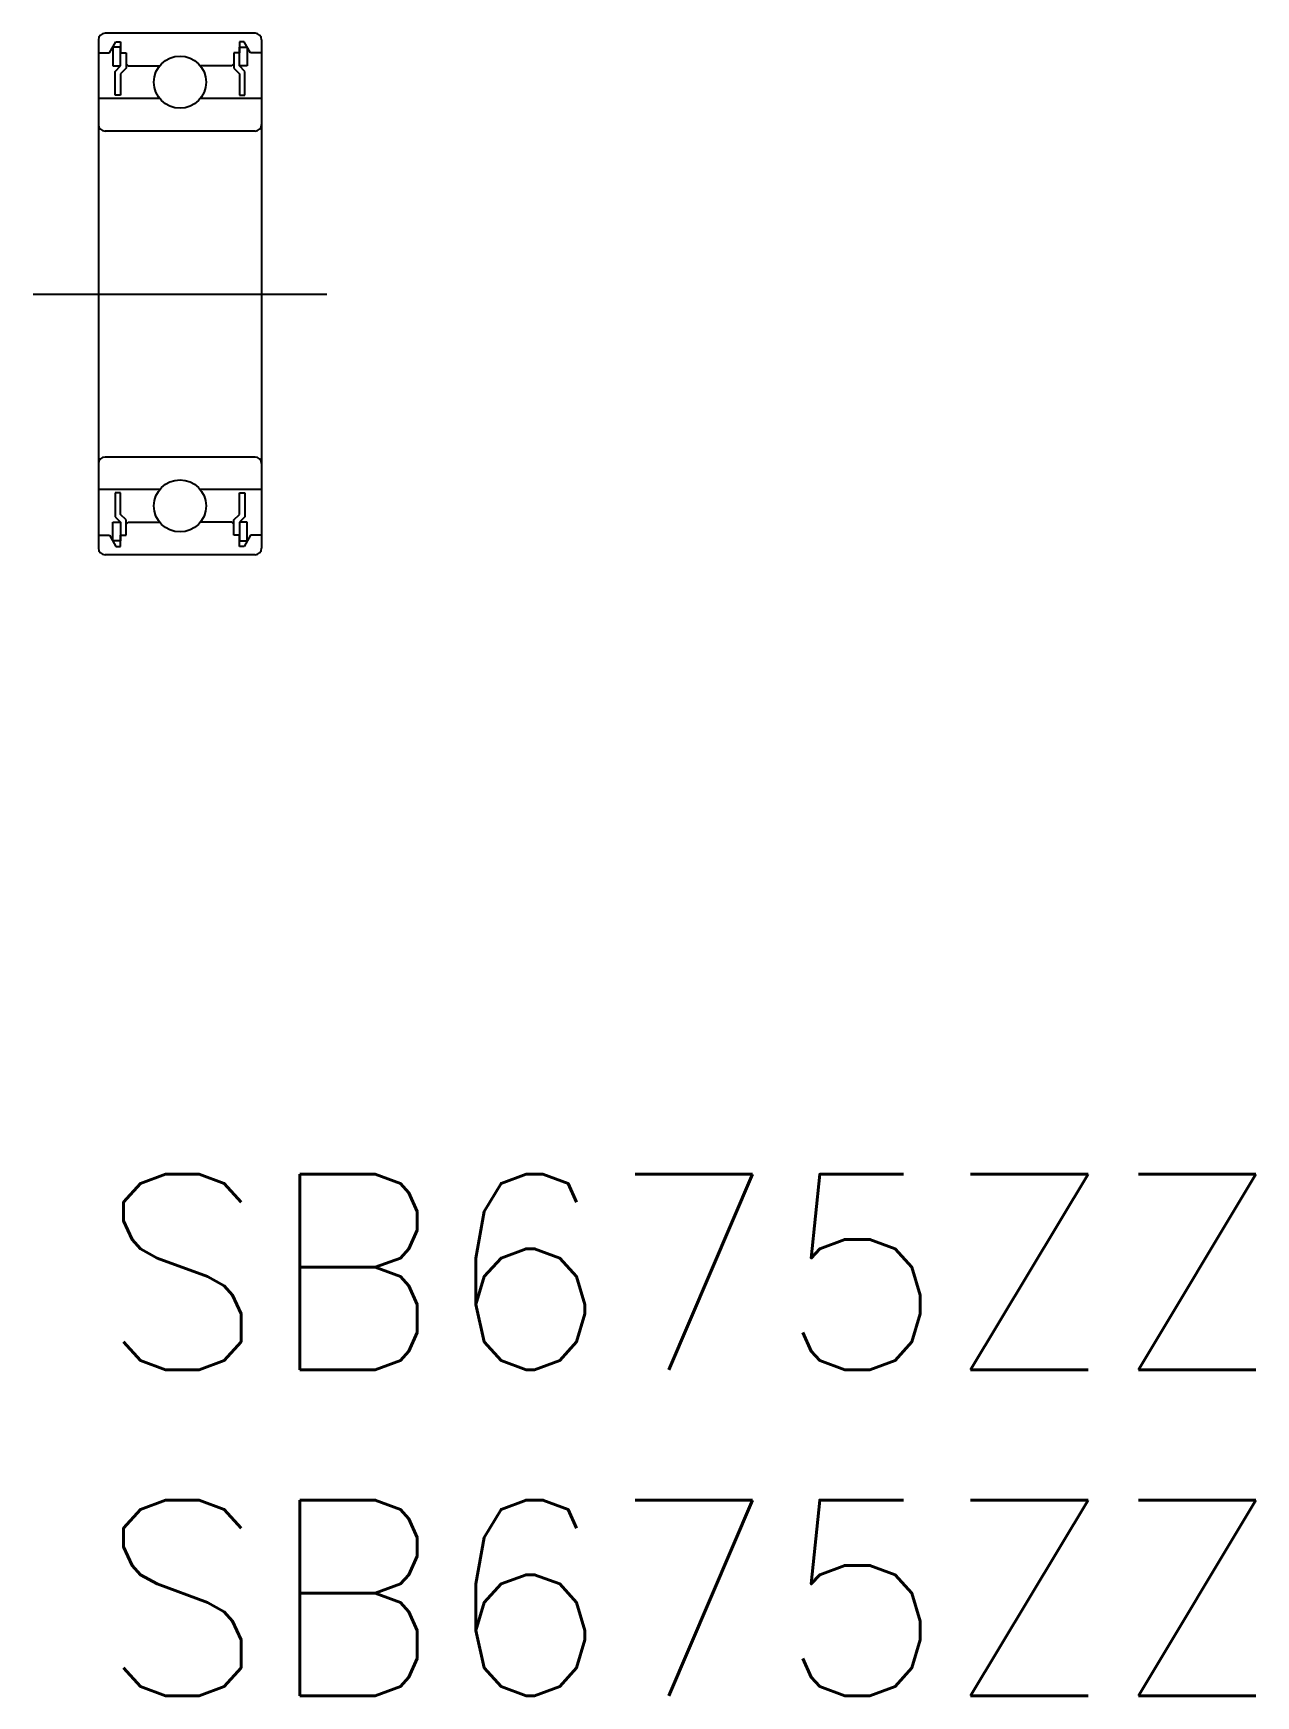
# Model space of a CAD drawing. Extents: x -1 to 17.7, y -8 to 17.5.
import ezdxf

# ---------------------------------------------------------------- set-up
doc = ezdxf.new("R2010")
doc.units = 0
doc.header["$LTSCALE"] = 0.5
doc.linetypes.add('CENTER', pattern=[50.8, 31.75, -6.35, 6.35, -6.35])
for name, color, linetype in [('MSM_CENTER', 1, 'CENTER'), ('MSM_CONTINUOUS', 7, 'CONTINUOUS'), ('MSM_PART_NUMBER', 7, 'CONTINUOUS')]:
    doc.layers.add(name, color=color, linetype=linetype)
doc.styles.get("Standard").update_dxf_attribs({"font": 'txt.shx', "height": 1, "bigfont": 'bigfont.shx'})

# ---------------------------------------------------------------- blocks, each defined once
blk = doc.blocks.new('*U6')
at = {"layer": 'MSM_PART_NUMBER'}
blk.add_text('SB675ZZ', height=3, dxfattribs=at).set_placement((0, -3))
blk = doc.blocks.new('*U7')
at = {"layer": 'MSM_PART_NUMBER'}
blk.add_text('SB675ZZ', height=3, dxfattribs=at).set_placement((0, -8))

msp = doc.modelspace()

# ---------------------------------------------------------------- linework, layer by layer
at = {"layer": 'MSM_CENTER'}
msp.add_line((-1, 13.5), (3.5, 13.5), dxfattribs=at)
at = {"layer": 'MSM_CONTINUOUS'}
for p, q in [((0, 17.4), (0, 9.6)), ((2.4, 17.5), (0.1, 17.5)), ((0.17, 17.2), (0.26815, 17.37)), ((0.26815, 17.37), (0.34, 17.37)), ((0.34, 17.37), (0.34, 17.2)), ((2.23185, 17.37), (2.16, 17.37)), ((2.16, 17.37), (2.16, 17.2)), ((2.33, 17.2), (2.23185, 17.37)), ((2.5, 17.4), (2.5, 9.6)), ((0, 17.2), (0.17, 17.2)), ((0.21908, 17.285), (0.21908, 17)), ((0.34, 17.285), (0.21908, 17.285)), ((0.34, 17), (0.34, 17.285)), ((0.34, 17.2), (0.425, 17.2)), ((0.425, 17.2), (0.425, 16.96479)), ((2.075, 17.2), (2.075, 16.96479)), ((2.16, 17.2), (2.075, 17.2)), ((2.16, 17.285), (2.28092, 17.285)), ((2.16, 17), (2.16, 17.285)), ((2.28092, 17.285), (2.28092, 17)), ((2.5, 17.2), (2.33, 17.2)), ((0.21908, 17), (0.34, 17)), ((0.255, 16.915), (0.34, 17)), ((0.255, 16.55), (0.255, 16.915)), ((0.425, 16.96479), (0.34, 16.87979)), ((0.34, 16.87979), (0.34, 16.55)), ((0.425, 17.03), (0.455, 17)), ((0.455, 17), (0.93775, 17)), ((2.045, 17), (1.56225, 17)), ((2.075, 17.03), (2.045, 17)), ((2.075, 16.96479), (2.16, 16.87979)), ((2.245, 16.915), (2.16, 17)), ((2.28092, 17), (2.16, 17)), ((2.16, 16.87979), (2.16, 16.55)), ((2.245, 16.55), (2.245, 16.915)), ((0.93775, 16.5), (0, 16.5)), ((0.34, 16.55), (0.255, 16.55)), ((2.5, 16.5), (1.56225, 16.5)), ((2.16, 16.55), (2.245, 16.55)), ((2.4, 16), (0.1, 16)), ((2.5, 15.21), (2.5, 15.2101)), ((2.5, 13.5), (2.5001, 13.5)), ((2.4, 11), (0.1, 11)), ((0.93775, 10.5), (0, 10.5)), ((2.5, 10.5), (1.56225, 10.5)), ((0.34, 10.45), (0.255, 10.45)), ((0.255, 10.45), (0.255, 10.085)), ((0.34, 10.12021), (0.34, 10.45)), ((2.16, 10.45), (2.245, 10.45)), ((2.16, 10.12021), (2.16, 10.45)), ((2.245, 10.45), (2.245, 10.085)), ((0.21908, 9.715), (0.21908, 10)), ((0.21908, 10), (0.34, 10)), ((0.255, 10.085), (0.34, 10)), ((0.425, 10.03521), (0.34, 10.12021)), ((0.34, 10), (0.34, 9.715)), ((0.425, 9.8), (0.425, 10.03521)), ((0.425, 9.97), (0.455, 10)), ((0.455, 10), (0.93775, 10)), ((2.045, 10), (1.56225, 10)), ((2.075, 9.97), (2.045, 10)), ((2.075, 10.03521), (2.16, 10.12021)), ((2.075, 9.8), (2.075, 10.03521)), ((2.245, 10.085), (2.16, 10)), ((2.16, 10), (2.16, 9.715)), ((2.28092, 10), (2.16, 10)), ((2.28092, 9.715), (2.28092, 10)), ((0, 9.8), (0.17, 9.8)), ((0.17, 9.8), (0.26815, 9.63)), ((0.34, 9.715), (0.21908, 9.715)), ((0.34, 9.8), (0.425, 9.8)), ((0.34, 9.63), (0.34, 9.8)), ((2.16, 9.8), (2.075, 9.8)), ((2.16, 9.63), (2.16, 9.8)), ((2.16, 9.715), (2.28092, 9.715)), ((2.33, 9.8), (2.23185, 9.63)), ((2.5, 9.8), (2.33, 9.8)), ((2.4, 9.5), (0.1, 9.5)), ((0.26815, 9.63), (0.34, 9.63)), ((2.23185, 9.63), (2.16, 9.63))]:
    msp.add_line(p, q, dxfattribs=at)
for centre in [(1.25, 16.75), (1.25, 10.25)]:
    msp.add_circle(centre, 0.4, dxfattribs=at)
for centre, start, end in [((0.1, 17.4), 90, 180), ((2.4, 17.4), 0, 90), ((0.1, 16.1), 180, 270), ((2.4, 16.1), 270, 0), ((0.1, 10.9), 90, 180), ((2.4, 10.9), 0, 90), ((0.1, 9.6), 180, 270), ((2.4, 9.6), 270, 0)]:
    msp.add_arc(centre, 0.1, start, end, dxfattribs=at)

# ---------------------------------------------------------------- block references
for name in ['*U6', '*U7']:
    msp.add_blockref(name, (0, 0), dxfattribs=at)

doc.saveas('drawing.dxf')
